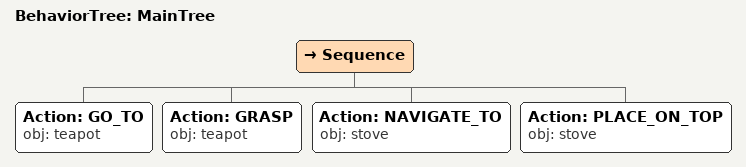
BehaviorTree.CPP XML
<root main_tree_to_execute="MainTree">
  <BehaviorTree ID="MainTree">
    <Sequence>
      <!-- Go to teapot -->
      <Action ID="GO_TO" obj="teapot" />
      <!-- Grasp teapot -->
      <Action ID="GRASP" obj="teapot" />
      <!-- Navigate to stove -->
      <Action ID="NAVIGATE_TO" obj="stove" />
      <!-- Place on stove -->
      <Action ID="PLACE_ON_TOP" obj="stove" />
    </Sequence>
  </BehaviorTree>
</root>
